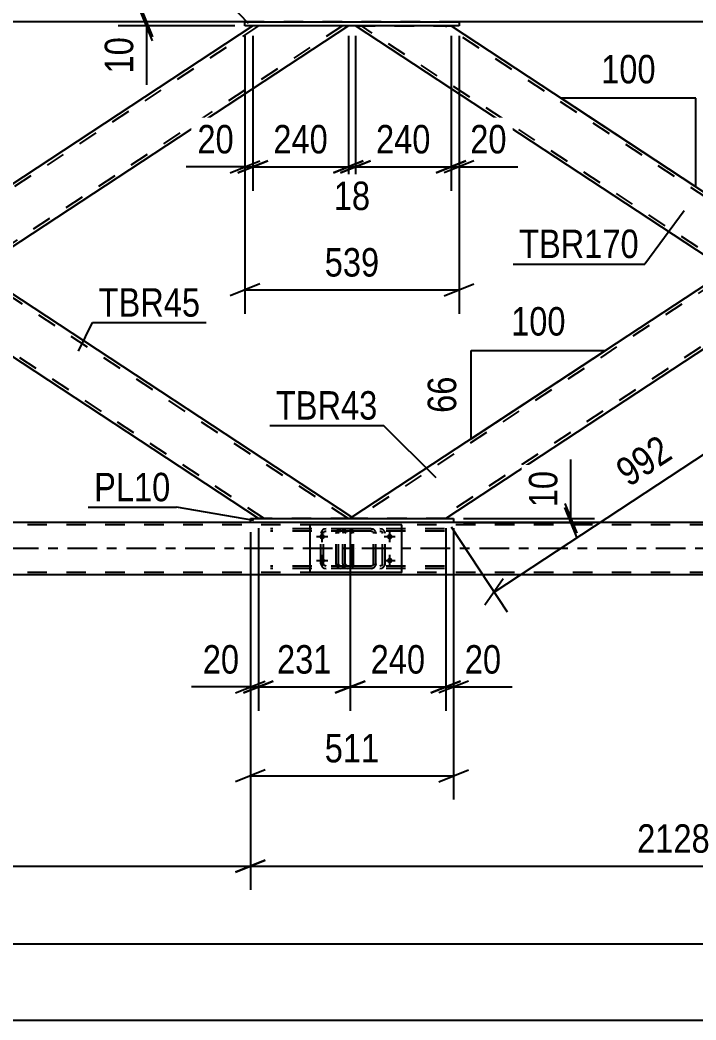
# Model space of a CAD drawing. Header units: millimetres. Extents: x -808 to 381, y -747 to 94.
# Drawn here: x -232.4 to -164.4, y -73.8 to 26.8 of the extents above; entities that cross this region are included whole.
import ezdxf

# ---------------------------------------------------------------- set-up
doc = ezdxf.new("R2010")
doc.units = ezdxf.units.MM
doc.linetypes.add('DXK_LINE_DOT2', pattern=[3.9198, 1.9599, -1.9599])
doc.linetypes.add('DXK_LINE_DOT3', pattern=[5.9187, 2.979, -0.9799, 0.9799, -0.9799])
doc.styles.add('Arial Narrow', font='ARIALN.TTF', dxfattribs={"height": 0.2})

# ---------------------------------------------------------------- blocks, each defined once
blk = doc.blocks.new('Part-232923327-69500 - 69491')
at = {"color": 7, "linetype": 'DXK_LINE_DOT2'}
for p, q in [((-123.26, 26.2), (-198.61, -23.36)), ((-114.82, 26.2), (-190.16, -23.36)), ((-114.24, 26.2), (-123.85, 26.2)), ((-156.44, 4.76), (-161.25, 1.6)), ((-151.64, 1.6), (-156.44, -1.56)), ((-199.01, -23.24), (-199.19, -23.36)), ((-189.58, -23.36), (-199.19, -23.36))]:
    blk.add_line(p, q, dxfattribs=at)
at = {"color": 2, "linetype": 'Continuous'}
for p, q in [((-123.85, 26.2), (-156.44, 4.76)), ((-114.24, 26.2), (-151.64, 1.6)), ((-161.25, 1.6), (-199.01, -23.24)), ((-156.44, -1.56), (-189.58, -23.36))]:
    blk.add_line(p, q, dxfattribs=at)
blk = doc.blocks.new('Part-232923327-69566 - 69491')
at = {"color": 2, "linetype": 'Continuous'}
for p, q in [((-209.78, 26.6), (-273.37, 26.6)), ((-124.65, 26.6), (-188.24, 26.6))]:
    blk.add_line(p, q, dxfattribs=at)
at = {"color": 7, "linetype": 'DXK_LINE_DOT2'}
blk.add_line((-188.24, 26.6), (-209.78, 26.6), dxfattribs=at)
blk = doc.blocks.new('Part-232923327-69502 - 69491')
at = {"color": 7, "linetype": 'DXK_LINE_DOT2'}
for p, q in [((-208.4, 26.2), (-283.74, -23.36)), ((-199.96, 26.2), (-275.3, -23.36)), ((-199.37, 26.2), (-208.98, 26.2)), ((-241.58, 4.76), (-246.38, 1.6)), ((-236.77, 1.6), (-241.58, -1.56)), ((-284.14, -23.24), (-284.32, -23.36)), ((-274.72, -23.36), (-284.32, -23.36))]:
    blk.add_line(p, q, dxfattribs=at)
at = {"color": 2, "linetype": 'Continuous'}
for p, q in [((-208.98, 26.2), (-241.58, 4.76)), ((-199.37, 26.2), (-236.77, 1.6)), ((-246.38, 1.6), (-284.14, -23.24)), ((-241.58, -1.56), (-274.72, -23.36))]:
    blk.add_line(p, q, dxfattribs=at)
blk = doc.blocks.new('Part-232923327-69503 - 69491')
at = {"color": 2, "linetype": 'Continuous'}
for p, q in [((-241.58, -1.56), (-236.77, 1.6)), ((-199.01, -23.24), (-236.77, 1.6)), ((-208.43, -23.36), (-241.58, -1.56)), ((-199.19, -23.36), (-199.01, -23.24))]:
    blk.add_line(p, q, dxfattribs=at)
at = {"color": 7, "linetype": 'DXK_LINE_DOT2'}
for p, q in [((-199.41, -23.36), (-237.06, 1.41)), ((-241.28, -1.37), (-241.26, -1.36)), ((-207.85, -23.36), (-241.28, -1.37)), ((-199.19, -23.36), (-208.43, -23.36)), ((-199.18, -23.35), (-199.19, -23.36))]:
    blk.add_line(p, q, dxfattribs=at)
blk = doc.blocks.new('Part-232923327-69577 - 69491')
at = {"color": 2, "linetype": 'Continuous'}
for p, q in [((-161.25, 1.6), (-198.64, 26.2)), ((-189.04, 26.2), (-156.44, 4.76)), ((-161.25, 1.6), (-156.44, 4.76))]:
    blk.add_line(p, q, dxfattribs=at)
at = {"color": 7, "linetype": 'DXK_LINE_DOT2'}
for p, q in [((-198.64, 26.2), (-189.04, 26.2)), ((-160.95, 1.79), (-198.06, 26.2)), ((-156.73, 4.57), (-189.62, 26.2))]:
    blk.add_line(p, q, dxfattribs=at)
blk = doc.blocks.new('Part-232923327-69543 - 69491')
at = {"color": 7, "linetype": 'DXK_LINE_DOT2'}
for p, q in [((-199.9, -24.7), (-199.94, -24.88)), ((-199.94, -27.92), (-199.94, -24.88)), ((-199.69, -24.88), (-199.67, -24.79)), ((-199.69, -27.92), (-199.69, -24.88)), ((-199.67, -24.79), (-199.61, -24.71)), ((-199.43, -24.4), (-199.63, -24.44)), ((-199.61, -24.71), (-199.53, -24.66)), ((-199.53, -24.66), (-199.43, -24.64)), ((-189.69, -24.4), (-199.43, -24.4)), ((-189.69, -24.64), (-199.43, -24.64)), ((-196, -24.44), (-196.2, -24.4)), ((-196.2, -24.64), (-196.1, -24.66)), ((-196.1, -24.66), (-196.02, -24.71)), ((-196.02, -24.71), (-195.96, -24.79)), ((-195.96, -24.79), (-195.94, -24.88)), ((-195.94, -27.92), (-195.94, -24.88)), ((-195.68, -24.88), (-195.72, -24.7)), ((-195.68, -27.92), (-195.68, -24.88)), ((-199.94, -27.92), (-199.9, -28.1)), ((-199.67, -28.01), (-199.69, -27.92)), ((-199.61, -28.09), (-199.67, -28.01)), ((-199.53, -28.14), (-199.61, -28.09)), ((-199.43, -28.16), (-199.53, -28.14)), ((-189.69, -28.16), (-199.43, -28.16)), ((-196.1, -28.14), (-196.2, -28.16)), ((-196.02, -28.09), (-196.1, -28.14)), ((-195.96, -28.01), (-196.02, -28.09)), ((-195.94, -27.92), (-195.96, -28.01)), ((-195.72, -28.1), (-195.68, -27.92)), ((-199.63, -28.36), (-199.43, -28.4)), ((-189.69, -28.4), (-199.43, -28.4)), ((-196.2, -28.4), (-196, -28.36))]:
    blk.add_line(p, q, dxfattribs=at)
for centre, start, end in [((-199.45, -24.9), 110.7583, 155.68), ((-196.18, -24.9), 24.32, 69.2417), ((-199.45, -27.9), 204.32, 249.2417), ((-196.18, -27.9), 290.7583, 335.68)]:
    blk.add_arc(centre, 0.496, start, end, dxfattribs=at)
blk = doc.blocks.new('Part-232923327-69555 - 69491')
at = {"color": 7, "linetype": 'DXK_LINE_DOT2'}
for p, q in [((-199.13, -24.4), (-207.2, -24.4)), ((-199.13, -24.64), (-207.2, -24.64)), ((-202.09, -24.7), (-202.13, -24.88)), ((-202.13, -27.92), (-202.13, -24.88)), ((-201.88, -24.88), (-201.86, -24.79)), ((-201.88, -27.92), (-201.88, -24.88)), ((-201.86, -24.79), (-201.8, -24.71)), ((-201.62, -24.4), (-201.82, -24.44)), ((-201.8, -24.71), (-201.72, -24.66)), ((-201.72, -24.66), (-201.62, -24.64)), ((-199.94, -24.64), (-199.94, -24.4)), ((-199.03, -24.44), (-199.13, -24.4)), ((-199.13, -24.64), (-199.08, -24.66)), ((-199.08, -24.66), (-199.04, -24.71)), ((-199.04, -24.71), (-199.01, -24.79)), ((-198.94, -24.54), (-199.03, -24.44)), ((-199.01, -24.79), (-199, -24.88)), ((-199, -27.92), (-199, -24.88)), ((-198.88, -24.7), (-198.94, -24.54)), ((-198.86, -24.88), (-198.88, -24.7)), ((-198.86, -27.92), (-198.86, -24.88)), ((-199.13, -28.16), (-207.2, -28.16)), ((-202.13, -27.92), (-202.09, -28.1)), ((-201.86, -28.01), (-201.88, -27.92)), ((-201.8, -28.09), (-201.86, -28.01)), ((-201.72, -28.14), (-201.8, -28.09)), ((-201.62, -28.16), (-201.72, -28.14)), ((-199.94, -28.4), (-199.94, -28.16)), ((-199.08, -28.14), (-199.13, -28.16)), ((-199.04, -28.09), (-199.08, -28.14)), ((-199.01, -28.01), (-199.04, -28.09)), ((-199, -27.92), (-199.01, -28.01)), ((-198.94, -28.26), (-198.88, -28.1)), ((-198.88, -28.1), (-198.86, -27.92)), ((-199.13, -28.4), (-207.2, -28.4)), ((-201.82, -28.36), (-201.62, -28.4)), ((-199.13, -28.4), (-199.03, -28.36)), ((-199.03, -28.36), (-198.94, -28.26))]:
    blk.add_line(p, q, dxfattribs=at)
for centre, start, end in [((-201.64, -24.9), 111.1941, 156.1506), ((-201.64, -27.91), 203.8494, 248.8059)]:
    blk.add_arc(centre, 0.492, start, end, dxfattribs=at)
blk = doc.blocks.new('Part-232923327-69586 - 69491')
at = {"color": 2, "linetype": 'Continuous'}
for p, q in [((-209.78, 26.6), (-188.24, 26.6)), ((-209.78, 26.2), (-209.78, 26.6)), ((-188.24, 26.2), (-209.78, 26.2)), ((-188.24, 26.6), (-188.24, 26.2))]:
    blk.add_line(p, q, dxfattribs=at)
blk = doc.blocks.new('Part-232923327-69599 - 69491')
at = {"color": 2, "linetype": 'Continuous'}
for p, q in [((-209.23, -23.36), (-188.78, -23.36)), ((-209.23, -23.76), (-209.23, -23.36)), ((-188.78, -23.76), (-209.23, -23.76)), ((-188.78, -23.36), (-188.78, -23.76))]:
    blk.add_line(p, q, dxfattribs=at)
blk = doc.blocks.new('Part-232923327-69654 - 69491')
at = {"color": 7, "linetype": 'DXK_LINE_DOT2'}
for p, q in [((-100.35, -24), (-731.21, -24)), ((-188.78, -23.76), (-209.23, -23.76)), ((-100.35, -28.8), (-731.21, -28.8))]:
    blk.add_line(p, q, dxfattribs=at)
at = {"color": 2, "linetype": 'Continuous'}
for p, q in [((-209.23, -23.76), (-273.92, -23.76)), ((-124.1, -23.76), (-188.78, -23.76)), ((-100.35, -29.04), (-731.21, -29.04))]:
    blk.add_line(p, q, dxfattribs=at)
at = {"color": 7, "linetype": 'DXK_LINE_DOT3'}
blk.add_line((-100.35, -26.4), (-731.21, -26.4), dxfattribs=at)
blk = doc.blocks.new('Part-232923327-142479 - 69491')
at = {"color": 7, "linetype": 'DXK_LINE_DOT2'}
for p, q in [((-200.61, -24.88), (-200.57, -24.7)), ((-200.57, -24.7), (-200.61, -24.88)), ((-200.61, -27.92), (-200.61, -24.88)), ((-200.37, -24.88), (-200.35, -24.79)), ((-200.37, -27.92), (-200.37, -24.88)), ((-200.35, -24.79), (-200.3, -24.71)), ((-200.31, -24.44), (-200.13, -24.4)), ((-200.13, -24.4), (-200.31, -24.44)), ((-200.3, -24.71), (-200.22, -24.66)), ((-200.22, -24.66), (-200.13, -24.64)), ((-197.09, -24.4), (-200.13, -24.4)), ((-197.09, -24.64), (-200.13, -24.64)), ((-197.09, -24.4), (-196.9, -24.44)), ((-196.9, -24.44), (-197.09, -24.4)), ((-197.09, -24.64), (-196.99, -24.66)), ((-196.99, -24.66), (-196.92, -24.71)), ((-196.92, -24.71), (-196.86, -24.79)), ((-196.86, -24.79), (-196.85, -24.88)), ((-196.85, -27.92), (-196.85, -24.88)), ((-196.64, -24.7), (-196.61, -24.88)), ((-196.61, -24.88), (-196.64, -24.7)), ((-196.61, -27.92), (-196.61, -24.88)), ((-200.57, -28.1), (-200.61, -27.92)), ((-200.61, -27.92), (-200.57, -28.1)), ((-200.35, -28.01), (-200.37, -27.92)), ((-200.3, -28.09), (-200.35, -28.01)), ((-200.22, -28.14), (-200.3, -28.09)), ((-200.13, -28.16), (-200.22, -28.14)), ((-197.09, -28.16), (-200.13, -28.16)), ((-196.99, -28.14), (-197.09, -28.16)), ((-196.92, -28.09), (-196.99, -28.14)), ((-196.86, -28.01), (-196.92, -28.09)), ((-196.85, -27.92), (-196.86, -28.01)), ((-196.61, -27.92), (-196.64, -28.1)), ((-196.64, -28.1), (-196.61, -27.92)), ((-200.13, -28.4), (-200.31, -28.36)), ((-200.31, -28.36), (-200.13, -28.4)), ((-197.09, -28.4), (-200.13, -28.4)), ((-196.9, -28.36), (-197.09, -28.4)), ((-197.09, -28.4), (-196.9, -28.36))]:
    blk.add_line(p, q, dxfattribs=at)
at = {"color": 7, "linetype": 'DXK_LINE_DOT3'}
blk.add_line((-198.61, -26.4), (-198.61, -26.4), dxfattribs=at)
at = {"color": 7, "linetype": 'DXK_LINE_DOT2'}
for centre, start, end in [((-200.13, -24.88), 112.5, 157.5), ((-200.13, -24.88), 112.5, 157.5), ((-197.09, -24.88), 22.5, 67.5), ((-197.09, -24.88), 22.5, 67.5), ((-200.13, -27.92), 202.5, 247.5), ((-200.13, -27.92), 202.5, 247.5), ((-197.09, -27.92), 292.5, 337.5), ((-197.09, -27.92), 292.5, 337.5)]:
    blk.add_arc(centre, 0.48, start, end, dxfattribs=at)
blk = doc.blocks.new('Part-232923327-142480 - 69491')
at = {"color": 2, "linetype": 'Continuous'}
for p, q in [((-194.01, -24), (-203.21, -24)), ((-203.21, -28.8), (-203.21, -24)), ((-194.01, -28.8), (-194.01, -24)), ((-194.01, -28.8), (-203.21, -28.8))]:
    blk.add_line(p, q, dxfattribs=at)
blk = doc.blocks.new('Bolt-232923327-142544 - 69491')
at = {"linetype": 'Continuous'}
for points in [[(-202.01, -24.92, -1), (-202.01, -25.48, -1)], [(-195.21, -24.92, -1), (-195.21, -25.48, -1)], [(-202.01, -27.32, -1), (-202.01, -27.88, -1)], [(-195.21, -27.32, -1), (-195.21, -27.88, -1)]]:
    blk.add_hatch(color=1, dxfattribs=at).paths.add_polyline_path(points)
at = {"color": 1, "linetype": 'Continuous'}
for p, q in [((-202.01, -25.76), (-202.01, -24.64)), ((-195.21, -25.76), (-195.21, -24.64)), ((-202.57, -25.2), (-201.45, -25.2)), ((-195.77, -25.2), (-194.65, -25.2)), ((-202.01, -28.16), (-202.01, -27.04)), ((-195.21, -28.16), (-195.21, -27.04)), ((-202.57, -27.6), (-201.45, -27.6)), ((-195.77, -27.6), (-194.65, -27.6))]:
    blk.add_line(p, q, dxfattribs=at)
blk = doc.blocks.new('StraightDimension-232923327-85168 - 69491')
at = {"color": 7, "linetype": 'Continuous'}
for p, q in [((-209.78, 25.2), (-209.78, -2.77)), ((-188.24, 25.2), (-188.24, -2.77)), ((-208.28, 0.23), (-211.28, -0.97)), ((-189.74, -0.97), (-186.74, 0.23)), ((-209.78, -0.37), (-188.24, -0.37))]:
    blk.add_line(p, q, dxfattribs=at)
at = {"color": 0}
blk.add_wipeout([(-195.67, 0.38), (-195.67, 4.58), (-202.35, 4.58), (-202.35, 0.38)], dxfattribs=at)
at = {"color": 3, "style": 'Arial Narrow'}
blk.add_text('539', height=2.863, dxfattribs=at).set_placement((-201.75, 0.98))
blk = doc.blocks.new('StraightDimension-232923327-123025 - 69491')
at = {"color": 7, "linetype": 'Continuous'}
for p, q in [((-209.23, -24.76), (-209.23, -60.76)), ((-124.1, -24.76), (-124.1, -60.76)), ((-207.73, -57.76), (-210.73, -58.96)), ((-209.23, -58.36), (-124.1, -58.36)), ((-125.6, -58.96), (-122.6, -57.76))]:
    blk.add_line(p, q, dxfattribs=at)
at = {"color": 0}
blk.add_wipeout([(-162.41, -57.61), (-162.41, -53.41), (-170.92, -53.41), (-170.92, -57.61)], dxfattribs=at)
at = {"color": 3, "style": 'Arial Narrow'}
blk.add_text('2128', height=2.863, dxfattribs=at).set_placement((-170.32, -57.01))
blk = doc.blocks.new('AngleDimension-232923327-84354 - 69491')
at = {"color": 7, "linetype": 'Continuous'}
for p, q in [((-172.85, -6.03), (-173.49, -6.46)), ((-187.03, -6.46), (-173.49, -6.46)), ((-187.03, -15.36), (-173.49, -6.46)), ((-187.03, -15.36), (-187.03, -6.46))]:
    blk.add_line(p, q, dxfattribs=at)
at = {"color": 0}
for points in [[(-176.92, -5.56), (-176.92, -1.36), (-183.6, -1.36), (-183.6, -5.56)], [(-187.93, -8.48), (-192.13, -8.48), (-192.13, -13.34), (-187.93, -13.34)]]:
    blk.add_wipeout(points, dxfattribs=at)
at = {"color": 3, "style": 'Arial Narrow'}
blk.add_text('100', height=2.863, dxfattribs=at).set_placement((-183, -4.96))
blk.add_text('66', height=2.863, rotation=90.0002, dxfattribs=at).set_placement((-188.53, -12.74))
blk = doc.blocks.new('StraightDimension-232923327-100146 - 69491')
at = {"color": 7, "linetype": 'Continuous'}
for p, q in [((-177, -23.36), (-177, -17.45)), ((-177, -23.36), (-177, -17.45)), ((-177.6, -21.86), (-176.4, -24.86)), ((-176.4, -25.26), (-177.6, -22.26)), ((-187.78, -23.36), (-174.6, -23.36)), ((-187.78, -23.76), (-174.6, -23.76)), ((-177, -23.76), (-177, -23.36))]:
    blk.add_line(p, q, dxfattribs=at)
at = {"color": 0}
blk.add_wipeout([(-177.75, -17.98), (-181.95, -17.98), (-181.95, -22.84), (-177.75, -22.84)], dxfattribs=at)
at = {"color": 3, "style": 'Arial Narrow'}
blk.add_text('10', height=2.863, rotation=90.0002, dxfattribs=at).set_placement((-178.35, -22.24))
blk = doc.blocks.new('StraightDimension-232923327-85182 - 69491')
at = {"color": 7, "linetype": 'Continuous'}
for p, q in [((-198.65, 25.2), (-198.65, 9.62)), ((-189.04, 25.2), (-189.04, 9.62)), ((-200.15, 11.42), (-197.15, 12.62)), ((-187.54, 12.62), (-190.54, 11.42)), ((-198.65, 12.02), (-189.04, 12.02))]:
    blk.add_line(p, q, dxfattribs=at)
at = {"color": 0}
blk.add_wipeout([(-190.5, 12.77), (-190.5, 16.97), (-197.19, 16.97), (-197.19, 12.77)], dxfattribs=at)
at = {"color": 3, "style": 'Arial Narrow'}
blk.add_text('240', height=2.863, dxfattribs=at).set_placement((-196.59, 13.37))
blk = doc.blocks.new('StraightDimension-232923327-86593 - 69491')
at = {"color": 7, "linetype": 'Continuous'}
for p, q in [((-209.23, -24.76), (-209.23, -51.67)), ((-188.78, -24.76), (-188.78, -51.67)), ((-207.73, -48.67), (-210.73, -49.87)), ((-209.23, -49.27), (-188.78, -49.27)), ((-190.28, -49.87), (-187.28, -48.67))]:
    blk.add_line(p, q, dxfattribs=at)
at = {"color": 0}
blk.add_wipeout([(-195.67, -48.52), (-195.67, -44.32), (-202.35, -44.32), (-202.35, -48.52)], dxfattribs=at)
at = {"color": 3, "style": 'Arial Narrow'}
blk.add_text('511', height=2.863, dxfattribs=at).set_placement((-201.75, -47.92))
blk = doc.blocks.new('StraightDimension-232923327-123026 - 69491')
at = {"color": 7, "linetype": 'Continuous'}
for p, q in [((-294.37, -24.76), (-294.37, -60.76)), ((-209.23, -24.76), (-209.23, -60.76)), ((-292.87, -57.76), (-295.87, -58.96)), ((-294.37, -58.36), (-209.23, -58.36)), ((-210.73, -58.96), (-207.73, -57.76))]:
    blk.add_line(p, q, dxfattribs=at)
at = {"color": 0}
blk.add_wipeout([(-247.55, -57.61), (-247.55, -53.41), (-256.06, -53.41), (-256.06, -57.61)], dxfattribs=at)
at = {"color": 3, "style": 'Arial Narrow'}
blk.add_text('2128', height=2.863, dxfattribs=at).set_placement((-255.46, -57.01))
blk = doc.blocks.new('StraightDimension-232923327-86595 - 69491')
at = {"color": 7, "linetype": 'Continuous'}
for p, q in [((-209.23, -24.76), (-209.23, -42.73)), ((-208.43, -24.36), (-208.43, -42.73)), ((-210.73, -40.93), (-207.73, -39.73)), ((-206.93, -39.73), (-209.93, -40.93)), ((-209.23, -40.33), (-215.14, -40.33)), ((-209.23, -40.33), (-215.14, -40.33)), ((-209.23, -40.33), (-208.43, -40.33))]:
    blk.add_line(p, q, dxfattribs=at)
at = {"color": 0}
blk.add_wipeout([(-209.76, -39.58), (-209.76, -35.38), (-214.62, -35.38), (-214.62, -39.58)], dxfattribs=at)
at = {"color": 3, "style": 'Arial Narrow'}
blk.add_text('20', height=2.863, dxfattribs=at).set_placement((-214.02, -38.98))
blk = doc.blocks.new('AngleDimension-232923327-141628 - 69491')
at = {"color": 7, "linetype": 'Continuous'}
for p, q in [((-172.42, 15.27), (-177.97, 18.92)), ((-164.43, 18.92), (-177.97, 18.92)), ((-164.43, 10.01), (-177.97, 18.92)), ((-164.43, 10.01), (-164.43, 18.92))]:
    blk.add_line(p, q, dxfattribs=at)
at = {"color": 0}
for points in [[(-167.86, 19.82), (-167.86, 24.02), (-174.54, 24.02), (-174.54, 19.82)], [(-159.33, 16.89), (-163.53, 16.89), (-163.53, 12.04), (-159.33, 12.04)]]:
    blk.add_wipeout(points, dxfattribs=at)
at = {"color": 3, "style": 'Arial Narrow'}
blk.add_text('100', height=2.863, dxfattribs=at).set_placement((-173.94, 20.42))
blk.add_text('66', height=2.863, rotation=90.0002, dxfattribs=at).set_placement((-159.93, 12.64))
blk = doc.blocks.new('StraightDimension-232923327-85184 - 69491')
at = {"color": 7, "linetype": 'Continuous'}
for p, q in [((-208.98, 25.2), (-208.98, 9.62)), ((-199.37, 25.2), (-199.37, 9.62)), ((-210.48, 11.42), (-207.48, 12.62)), ((-197.87, 12.62), (-200.87, 11.42)), ((-208.98, 12.02), (-199.37, 12.02))]:
    blk.add_line(p, q, dxfattribs=at)
at = {"color": 0}
blk.add_wipeout([(-200.84, 12.77), (-200.84, 16.97), (-207.52, 16.97), (-207.52, 12.77)], dxfattribs=at)
at = {"color": 3, "style": 'Arial Narrow'}
blk.add_text('240', height=2.863, dxfattribs=at).set_placement((-206.92, 13.37))
blk = doc.blocks.new('StraightDimension-232923327-123318 - 69491')
at = {"color": 7, "linetype": 'Continuous'}
blk.add_line((-761.48, -66.17), (-99.71, -66.17), dxfattribs=at)
blk = doc.blocks.new('StraightDimension-232923327-85181 - 69491')
at = {"color": 7, "linetype": 'Continuous'}
for p, q in [((-189.04, 25.2), (-189.04, 9.62)), ((-188.24, 25.2), (-188.24, 9.62)), ((-190.54, 11.42), (-187.54, 12.62)), ((-186.74, 12.62), (-189.74, 11.42)), ((-189.04, 12.02), (-188.24, 12.02)), ((-188.24, 12.02), (-182.33, 12.02)), ((-188.24, 12.02), (-182.33, 12.02))]:
    blk.add_line(p, q, dxfattribs=at)
at = {"color": 0}
blk.add_wipeout([(-182.85, 12.77), (-182.85, 16.97), (-187.71, 16.97), (-187.71, 12.77)], dxfattribs=at)
at = {"color": 3, "style": 'Arial Narrow'}
blk.add_text('20', height=2.863, dxfattribs=at).set_placement((-187.11, 13.37))
blk = doc.blocks.new('StraightDimension-232923327-85183 - 69491')
at = {"color": 7, "linetype": 'Continuous'}
for p, q in [((-199.37, 25.2), (-199.37, 9.17)), ((-198.65, 25.2), (-198.65, 9.17)), ((-200.87, 11.42), (-197.87, 12.62)), ((-197.15, 12.62), (-200.15, 11.42)), ((-199.37, 12.02), (-198.65, 12.02))]:
    blk.add_line(p, q, dxfattribs=at)
at = {"color": 0}
blk.add_wipeout([(-196.59, 7.07), (-196.59, 11.27), (-201.44, 11.27), (-201.44, 7.07)], dxfattribs=at)
at = {"color": 3, "style": 'Arial Narrow'}
blk.add_text('18', height=2.863, dxfattribs=at).set_placement((-200.84, 7.67))
blk = doc.blocks.new('StraightDimension-232923327-85185 - 69491')
at = {"color": 7, "linetype": 'Continuous'}
for p, q in [((-209.78, 25.2), (-209.78, 9.62)), ((-208.98, 25.2), (-208.98, 9.62)), ((-211.28, 11.42), (-208.28, 12.62)), ((-207.48, 12.62), (-210.48, 11.42)), ((-209.78, 12.02), (-215.69, 12.02)), ((-209.78, 12.02), (-215.69, 12.02)), ((-209.78, 12.02), (-208.98, 12.02))]:
    blk.add_line(p, q, dxfattribs=at)
at = {"color": 0}
blk.add_wipeout([(-210.31, 12.77), (-210.31, 16.97), (-215.16, 16.97), (-215.16, 12.77)], dxfattribs=at)
at = {"color": 3, "style": 'Arial Narrow'}
blk.add_text('20', height=2.863, dxfattribs=at).set_placement((-214.56, 13.37))
blk = doc.blocks.new('StraightDimension-232923327-85274 - 69491')
at = {"color": 7, "linetype": 'Continuous'}
for p, q in [((-155.89, -2.4), (-150.25, -10.97)), ((-152.49, -10.29), (-150.65, -7.64)), ((-184.71, -30.77), (-151.57, -8.97)), ((-189.03, -24.2), (-183.39, -32.77)), ((-183.79, -29.44), (-185.63, -32.09))]:
    blk.add_line(p, q, dxfattribs=at)
at = {"color": 0}
blk.add_wipeout([(-165.76, -17.4), (-168.07, -13.9), (-173.65, -17.57), (-171.34, -21.08)], dxfattribs=at)
at = {"color": 3, "style": 'Arial Narrow'}
blk.add_text('992', height=2.863, rotation=33.3347, dxfattribs=at).set_placement((-171.17, -20.25))
blk = doc.blocks.new('StraightDimension-232923327-86599 - 69491')
at = {"color": 7, "linetype": 'Continuous'}
for p, q in [((-189.58, -24.36), (-189.58, -42.73)), ((-188.78, -24.36), (-188.78, -42.73)), ((-191.08, -40.93), (-188.08, -39.73)), ((-187.28, -39.73), (-190.28, -40.93)), ((-189.58, -40.33), (-188.78, -40.33)), ((-188.78, -40.33), (-182.88, -40.33)), ((-188.78, -40.33), (-182.88, -40.33))]:
    blk.add_line(p, q, dxfattribs=at)
at = {"color": 0}
blk.add_wipeout([(-183.4, -39.58), (-183.4, -35.38), (-188.26, -35.38), (-188.26, -39.58)], dxfattribs=at)
at = {"color": 3, "style": 'Arial Narrow'}
blk.add_text('20', height=2.863, dxfattribs=at).set_placement((-187.66, -38.98))
blk = doc.blocks.new('StraightDimension-232923327-86597 - 69491')
at = {"color": 7, "linetype": 'Continuous'}
for p, q in [((-208.43, -24.36), (-208.43, -42.73)), ((-199.19, -24.36), (-199.19, -42.73)), ((-209.93, -40.93), (-206.93, -39.73)), ((-197.69, -39.73), (-200.69, -40.93)), ((-208.43, -40.33), (-199.19, -40.33))]:
    blk.add_line(p, q, dxfattribs=at)
at = {"color": 0}
blk.add_wipeout([(-200.47, -39.58), (-200.47, -35.38), (-207.15, -35.38), (-207.15, -39.58)], dxfattribs=at)
at = {"color": 3, "style": 'Arial Narrow'}
blk.add_text('231', height=2.863, dxfattribs=at).set_placement((-206.55, -38.98))
blk = doc.blocks.new('StraightDimension-232923327-86598 - 69491')
at = {"color": 7, "linetype": 'Continuous'}
for p, q in [((-199.19, -24.36), (-199.19, -42.73)), ((-189.58, -24.36), (-189.58, -42.73)), ((-200.69, -40.93), (-197.69, -39.73)), ((-188.08, -39.73), (-191.08, -40.93)), ((-199.19, -40.33), (-189.58, -40.33))]:
    blk.add_line(p, q, dxfattribs=at)
at = {"color": 0}
blk.add_wipeout([(-191.04, -39.58), (-191.04, -35.38), (-197.73, -35.38), (-197.73, -39.58)], dxfattribs=at)
at = {"color": 3, "style": 'Arial Narrow'}
blk.add_text('240', height=2.863, dxfattribs=at).set_placement((-197.13, -38.98))
blk = doc.blocks.new('StraightDimension-232923327-123200 - 69491')
at = {"color": 7, "linetype": 'Continuous'}
blk.add_line((-760.84, -73.85), (-100.35, -73.85), dxfattribs=at)
blk = doc.blocks.new('StraightDimension-232923327-141656 - 69491')
at = {"color": 7, "linetype": 'Continuous'}
for p, q in [((-220.27, 28.1), (-219.07, 25.1)), ((-219.07, 24.7), (-220.27, 27.7)), ((-210.78, 26.6), (-222.52, 26.6)), ((-210.78, 26.2), (-222.52, 26.2)), ((-219.67, 26.2), (-219.67, 26.6)), ((-219.67, 26.2), (-219.67, 20.29)), ((-219.67, 26.2), (-219.67, 20.29))]:
    blk.add_line(p, q, dxfattribs=at)
at = {"color": 0}
blk.add_wipeout([(-220.42, 25.67), (-224.62, 25.67), (-224.62, 20.82), (-220.42, 20.82)], dxfattribs=at)
at = {"color": 3, "style": 'Arial Narrow'}
blk.add_text('10', height=2.863, rotation=90.0002, dxfattribs=at).set_placement((-221.02, 21.42))
blk = doc.blocks.new('Mark-232923327-83436 - 69491')
at = {"color": 30, "linetype": 'Continuous'}
for p in [(-225.55, -22.24), (-208.88, -23.59)]:
    blk.add_line(p, (-216.67, -22.24), dxfattribs=at)
at = {"color": 0}
blk.add_wipeout([(-217.27, -21.64), (-217.27, -18.64), (-224.95, -18.64), (-224.95, -21.64)], dxfattribs=at)
blk.add_wipeout([(-217.27, -21.64), (-217.27, -18.64), (-224.95, -18.64), (-224.95, -21.64)], dxfattribs=at)
at = {"color": 3, "style": 'Arial Narrow'}
blk.add_text('PL10', height=2.863, dxfattribs=at).set_placement((-224.95, -21.64))
blk = doc.blocks.new('Mark-232923327-82730 - 69491')
at = {"color": 30, "linetype": 'Continuous'}
for p in [(-207.27, -14.02), (-190.53, -19.29)]:
    blk.add_line(p, (-195.84, -14.02), dxfattribs=at)
at = {"color": 0}
blk.add_wipeout([(-196.44, -13.42), (-196.44, -10.42), (-206.67, -10.42), (-206.67, -13.42)], dxfattribs=at)
blk.add_wipeout([(-196.44, -13.42), (-196.44, -10.42), (-206.67, -10.42), (-206.67, -13.42)], dxfattribs=at)
at = {"color": 3, "style": 'Arial Narrow'}
blk.add_text('TBR43', height=2.863, dxfattribs=at).set_placement((-206.67, -13.42))
blk = doc.blocks.new('Mark-232923327-82739 - 69491')
at = {"color": 30, "linetype": 'Continuous'}
for p, q in [((-226.53, -6.54), (-225.1, -3.66)), ((-225.1, -3.66), (-213.67, -3.66))]:
    blk.add_line(p, q, dxfattribs=at)
at = {"color": 0}
blk.add_wipeout([(-214.27, -3.06), (-214.27, -0.06), (-224.5, -0.06), (-224.5, -3.06)], dxfattribs=at)
blk.add_wipeout([(-214.27, -3.06), (-214.27, -0.06), (-224.5, -0.06), (-224.5, -3.06)], dxfattribs=at)
at = {"color": 3, "style": 'Arial Narrow'}
blk.add_text('TBR45', height=2.863, dxfattribs=at).set_placement((-224.5, -3.06))
blk = doc.blocks.new('Mark-232923327-82805 - 69491')
at = {"color": 30, "linetype": 'Continuous'}
for p in [(-165.6, 7.6), (-182.8, 2.24)]:
    blk.add_line(p, (-169.54, 2.24), dxfattribs=at)
at = {"color": 0}
blk.add_wipeout([(-170.14, 2.84), (-170.14, 5.84), (-182.2, 5.84), (-182.2, 2.84)], dxfattribs=at)
blk.add_wipeout([(-170.14, 2.84), (-170.14, 5.84), (-182.2, 5.84), (-182.2, 2.84)], dxfattribs=at)
at = {"color": 3, "style": 'Arial Narrow'}
blk.add_text('TBR170', height=2.863, dxfattribs=at).set_placement((-182.2, 2.84))
blk = doc.blocks.new('Mark-232923327-83403 - 69491')
at = {"color": 30, "linetype": 'Continuous'}
for p in [(-225.08, 35.44), (-209.42, 26.44)]:
    blk.add_line(p, (-218.04, 35.44), dxfattribs=at)
at = {"color": 0}
blk.add_wipeout([(-218.64, 36.04), (-218.64, 39.04), (-224.48, 39.04), (-224.48, 36.04)], dxfattribs=at)
blk.add_wipeout([(-218.64, 36.04), (-218.64, 39.04), (-224.48, 39.04), (-224.48, 36.04)], dxfattribs=at)
at = {"color": 3, "style": 'Arial Narrow'}
blk.add_text('PL9', height=2.863, dxfattribs=at).set_placement((-224.48, 36.04))

msp = doc.modelspace()

# ---------------------------------------------------------------- block references
for name in ['Part-232923327-69566 - 69491', 'Part-232923327-69502 - 69491', 'Part-232923327-69586 - 69491', 'Part-232923327-69500 - 69491', 'Part-232923327-69577 - 69491', 'Part-232923327-69503 - 69491', 'Part-232923327-69654 - 69491', 'Part-232923327-69599 - 69491', 'Part-232923327-142480 - 69491', 'Part-232923327-69555 - 69491', 'Bolt-232923327-142544 - 69491', 'Part-232923327-142479 - 69491', 'Part-232923327-69543 - 69491']:
    msp.add_blockref(name, (0, 0))

# ---------------------------------------------------------------- next in the draw order: block references
for name in ['StraightDimension-232923327-85168 - 69491', 'AngleDimension-232923327-141628 - 69491', 'Mark-232923327-82805 - 69491', 'Mark-232923327-82739 - 69491', 'Mark-232923327-83436 - 69491', 'StraightDimension-232923327-123025 - 69491']:
    msp.add_blockref(name, (0, 0))

# ---------------------------------------------------------------- next in the draw order: block references
for name in ['StraightDimension-232923327-85182 - 69491', 'AngleDimension-232923327-84354 - 69491', 'StraightDimension-232923327-100146 - 69491']:
    msp.add_blockref(name, (0, 0))

# ---------------------------------------------------------------- next in the draw order: block references
for name in ['StraightDimension-232923327-85184 - 69491', 'StraightDimension-232923327-85181 - 69491', 'Mark-232923327-82730 - 69491', 'StraightDimension-232923327-86593 - 69491']:
    msp.add_blockref(name, (0, 0))

# ---------------------------------------------------------------- next in the draw order: block references
for name in ['StraightDimension-232923327-85185 - 69491', 'StraightDimension-232923327-85183 - 69491', 'StraightDimension-232923327-85274 - 69491', 'StraightDimension-232923327-123026 - 69491']:
    msp.add_blockref(name, (0, 0))

# ---------------------------------------------------------------- next in the draw order: block references
for name in ['StraightDimension-232923327-141656 - 69491', 'StraightDimension-232923327-86595 - 69491']:
    msp.add_blockref(name, (0, 0))

# ---------------------------------------------------------------- next in the draw order: block references
for name in ['Mark-232923327-83403 - 69491', 'StraightDimension-232923327-123318 - 69491']:
    msp.add_blockref(name, (0, 0))

# ---------------------------------------------------------------- next in the draw order: block references
for name in ['StraightDimension-232923327-86597 - 69491', 'StraightDimension-232923327-86599 - 69491']:
    msp.add_blockref(name, (0, 0))

# ---------------------------------------------------------------- next in the draw order: block references
msp.add_blockref('StraightDimension-232923327-86598 - 69491', (0, 0))

# ---------------------------------------------------------------- next in the draw order: block references
msp.add_blockref('StraightDimension-232923327-123200 - 69491', (0, 0))

doc.saveas('drawing.dxf')
